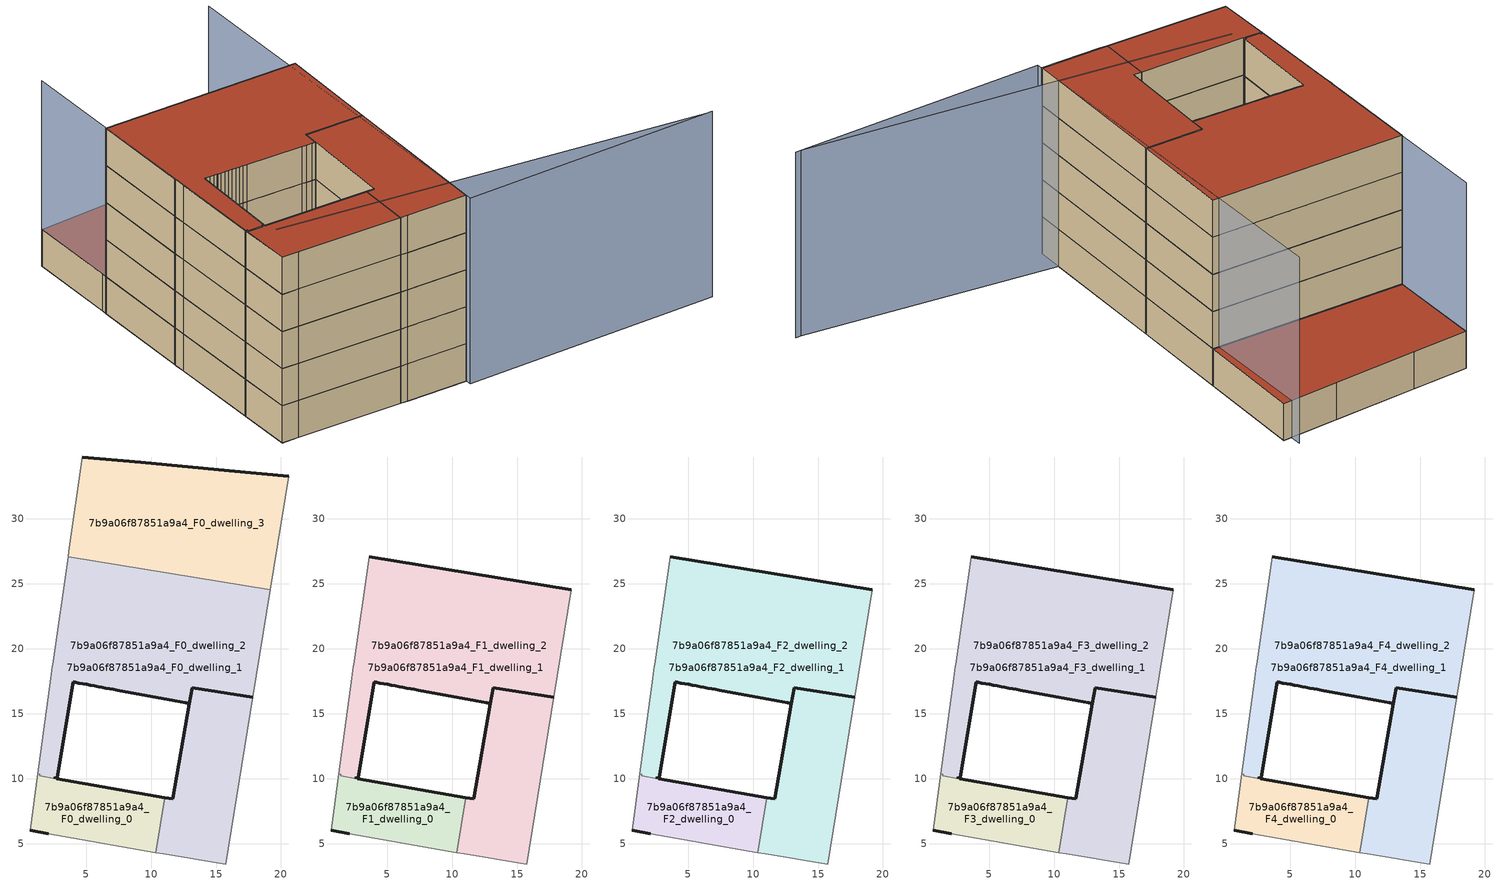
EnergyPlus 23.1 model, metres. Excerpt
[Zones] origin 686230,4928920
7b9a06f87851a9a4_F0_dwelling_0
 floor ground (EU_floor_Construction): 10.34,4.31 11.03,8.55 2.75,9.98 2.78,10.12 2.63,10.15 2.6,10.01 1.42,10.21 1.44,10.36 1.29,10.38 0.7,6.01 2.06,5.77 z0
 wall outside (EU_wall_Construction): 2.06,5.77 0.7,6.01 / 2.78,10.12 2.75,9.98 11.03,8.55 / 2.6,10.01 2.63,10.15 z0:3
 wall adiabatic (EU_wall_Construction): 10.34,4.31 2.06,5.77 / 0.7,6.01 1.29,10.38 z0:3
 wall to 7b9a06f87851a9a4_F0_dwelling_1 (EU_wall_Construction): 11.03,8.55 10.34,4.31 z0:3
 wall to 7b9a06f87851a9a4_F0_dwelling_2 (EU_wall_Construction): 1.29,10.38 1.44,10.36 1.42,10.21 2.6,10.01 / 2.63,10.15 2.77,10.12 z0:3
7b9a06f87851a9a4_F0_dwelling_1
 floor ground (EU_floor_Construction): 17.82,16.26 19.17,24.54 3.61,27.07 2.42,18.76 2.4,18.66 2.27,17.72 1.29,10.38 1.44,10.36 1.42,10.21 2.6,10.01 2.63,10.15 2.77,10.12 4,17.45 4.15,17.42 4.74,17.31 5.03,17.25 5.06,17.25 5.33,17.2 5.92,17.09 6.21,17.03 6.8,16.92 7.1,16.87 7.39,16.81 11.82,15.99 12.23,15.91 12.67,15.83 12.95,15.78 13.17,17.01 z0; 15.73,3.43 17.82,16.26 13.17,17.01 12.95,15.78 12.95,15.77 11.67,8.44 11.03,8.55 10.34,4.31 10.93,4.21 z0
 wall outside (EU_wall_Construction): 11.03,8.55 11.67,8.44 12.95,15.77 12.95,15.78 13.17,17.01 17.82,16.26 z0:3
 wall adiabatic (EU_wall_Construction): 17.82,16.26 15.73,3.43 10.93,4.21 10.34,4.31 z0:3
7b9a06f87851a9a4_F0_dwelling_2
 floor ground (EU_floor_Construction): 17.82,16.26 19.17,24.54 3.61,27.07 2.42,18.76 2.4,18.66 2.27,17.72 1.29,10.38 1.44,10.36 1.42,10.21 2.6,10.01 2.63,10.15 2.77,10.12 4,17.45 4.15,17.42 4.74,17.31 5.03,17.25 5.06,17.25 5.33,17.2 5.92,17.09 6.21,17.03 6.8,16.92 7.1,16.87 7.39,16.81 11.82,15.99 12.23,15.91 12.67,15.83 12.95,15.78 13.17,17.01 z0; 15.73,3.43 17.82,16.26 13.17,17.01 12.95,15.78 12.95,15.77 11.67,8.44 11.03,8.55 10.34,4.31 10.93,4.21 z0
 wall outside (EU_wall_Construction): 17.82,16.26 13.17,17.01 12.95,15.78 12.67,15.83 12.23,15.91 11.82,15.99 7.39,16.81 7.1,16.87 6.8,16.92 6.51,16.98 6.21,17.03 5.92,17.09 5.62,17.14 5.33,17.2 5.06,17.25 5.03,17.25 4.74,17.31 4.44,17.36 4.15,17.42 4,17.45 2.78,10.12 / 2.63,10.15 2.6,10.01 z0:3
 wall adiabatic (EU_wall_Construction): 1.29,10.38 2.27,17.72 2.4,18.66 2.42,18.76 3.61,27.07 / 19.17,24.54 17.82,16.26 z0:3
 wall to 7b9a06f87851a9a4_F0_dwelling_3 (EU_wall_Construction): 3.61,27.07 19.17,24.55 z0:3
7b9a06f87851a9a4_F0_dwelling_3
 floor ground (EU_floor_Construction): 19.17,24.54 20.59,33.29 16.02,33.71 9.21,34.34 4.7,34.77 3.67,27.53 3.61,27.07 z0
 wall outside (EU_wall_Construction): 4.7,34.77 9.21,34.34 16.02,33.71 20.59,33.29 z0:3
 wall adiabatic (EU_wall_Construction): 3.61,27.07 3.67,27.53 4.7,34.77 / 20.59,33.29 19.17,24.54 z0:3
 roof outside (EU_roof_Construction): 20.59,33.29 19.17,24.54 3.61,27.07 3.67,27.53 4.7,34.77 9.21,34.34 16.02,33.71 z3
7b9a06f87851a9a4_F1_dwelling_0
 floor to 7b9a06f87851a9a4_F0_dwelling_0 (EU_floor_Construction): 10.34,4.31 11.03,8.55 2.75,9.98 2.77,10.12 2.63,10.15 2.6,10.01 1.42,10.21 1.44,10.36 1.29,10.38 0.7,6.01 2.06,5.77 z3
 wall outside (EU_wall_Construction): 2.06,5.77 0.7,6.01 / 2.78,10.12 2.75,9.98 11.03,8.55 / 2.6,10.01 2.63,10.15 z3:6
 wall adiabatic (EU_wall_Construction): 10.34,4.31 2.06,5.77 / 0.7,6.01 1.29,10.38 z3:6
 wall to 7b9a06f87851a9a4_F1_dwelling_1 (EU_wall_Construction): 11.03,8.55 10.34,4.31 z3:6
 wall to 7b9a06f87851a9a4_F1_dwelling_2 (EU_wall_Construction): 1.29,10.38 1.44,10.36 1.42,10.21 2.6,10.01 / 2.63,10.15 2.77,10.12 z3:6
7b9a06f87851a9a4_F1_dwelling_1
 floor outside (EU_floor_Construction): 17.82,16.26 19.17,24.54 3.61,27.07 2.42,18.76 2.4,18.66 2.27,17.72 1.29,10.38 1.44,10.36 1.42,10.21 2.6,10.01 2.63,10.15 2.77,10.12 4,17.45 4.15,17.42 4.74,17.31 5.03,17.25 5.06,17.25 5.33,17.2 5.92,17.09 6.21,17.03 6.8,16.92 7.1,16.87 7.39,16.81 11.82,15.99 12.23,15.91 12.67,15.83 12.95,15.78 13.17,17.01 z3; 15.73,3.43 17.82,16.26 13.17,17.01 12.95,15.78 12.95,15.77 11.67,8.44 11.03,8.55 10.34,4.31 10.93,4.21 z3
 wall outside (EU_wall_Construction): 11.03,8.55 11.67,8.44 12.95,15.77 12.95,15.78 13.17,17.01 17.82,16.26 z3:6
 wall adiabatic (EU_wall_Construction): 17.82,16.26 15.73,3.43 10.93,4.21 10.34,4.31 z3:6
7b9a06f87851a9a4_F1_dwelling_2
 floor to 7b9a06f87851a9a4_F0_dwelling_2 (EU_floor_Construction): 17.82,16.26 19.17,24.54 3.61,27.07 2.42,18.76 2.4,18.66 2.27,17.72 1.29,10.38 1.44,10.36 1.42,10.21 2.6,10.01 2.63,10.15 2.77,10.12 4,17.45 4.15,17.42 4.74,17.31 5.03,17.25 5.06,17.25 5.33,17.2 5.92,17.09 6.21,17.03 6.8,16.92 7.1,16.87 7.39,16.81 11.82,15.99 12.23,15.91 12.67,15.83 12.95,15.78 13.17,17.01 z3; 15.73,3.43 17.82,16.26 13.17,17.01 12.95,15.78 12.95,15.77 11.67,8.44 11.03,8.55 10.34,4.31 10.93,4.21 z3
 wall outside (EU_wall_Construction): 3.61,27.07 19.17,24.54 / 17.82,16.26 13.17,17.01 12.95,15.78 12.67,15.83 12.23,15.91 11.82,15.99 7.39,16.81 7.1,16.87 6.8,16.92 6.51,16.98 6.21,17.03 5.92,17.09 5.62,17.14 5.33,17.2 5.06,17.25 5.03,17.25 4.74,17.31 4.44,17.36 4.15,17.42 4,17.45 2.78,10.12 / 2.63,10.15 2.6,10.01 z3:6
 wall adiabatic (EU_wall_Construction): 1.29,10.38 2.27,17.72 2.4,18.66 2.42,18.76 3.61,27.07 / 19.17,24.54 17.82,16.26 z3:6
7b9a06f87851a9a4_F2_dwelling_0
 floor to 7b9a06f87851a9a4_F1_dwelling_0 (EU_floor_Construction): 10.34,4.31 11.03,8.55 2.75,9.98 2.77,10.12 2.63,10.15 2.6,10.01 1.42,10.21 1.44,10.36 1.29,10.38 0.7,6.01 2.06,5.77 z6
 wall outside (EU_wall_Construction): 2.06,5.77 0.7,6.01 / 2.78,10.12 2.75,9.98 11.03,8.55 / 2.6,10.01 2.63,10.15 z6:9
 wall adiabatic (EU_wall_Construction): 10.34,4.31 2.06,5.77 / 0.7,6.01 1.29,10.38 z6:9
 wall to 7b9a06f87851a9a4_F2_dwelling_1 (EU_wall_Construction): 11.03,8.55 10.34,4.31 z6:9
 wall to 7b9a06f87851a9a4_F2_dwelling_2 (EU_wall_Construction): 1.29,10.38 1.44,10.36 1.42,10.21 2.6,10.01 / 2.63,10.15 2.77,10.12 z6:9
7b9a06f87851a9a4_F2_dwelling_1
 floor outside (EU_floor_Construction): 17.82,16.26 19.17,24.54 3.61,27.07 2.42,18.76 2.4,18.66 2.27,17.72 1.29,10.38 1.44,10.36 1.42,10.21 2.6,10.01 2.63,10.15 2.77,10.12 4,17.45 4.15,17.42 4.74,17.31 5.03,17.25 5.06,17.25 5.33,17.2 5.92,17.09 6.21,17.03 6.8,16.92 7.1,16.87 7.39,16.81 11.82,15.99 12.23,15.91 12.67,15.83 12.95,15.78 13.17,17.01 z6; 15.73,3.43 17.82,16.26 13.17,17.01 12.95,15.78 12.95,15.77 11.67,8.44 11.03,8.55 10.34,4.31 10.93,4.21 z6
 wall outside (EU_wall_Construction): 11.03,8.55 11.67,8.44 12.95,15.77 12.95,15.78 13.17,17.01 17.82,16.26 z6:9
 wall adiabatic (EU_wall_Construction): 17.82,16.26 15.73,3.43 10.93,4.21 10.34,4.31 z6:9
7b9a06f87851a9a4_F2_dwelling_2
 floor to 7b9a06f87851a9a4_F1_dwelling_2 (EU_floor_Construction): 17.82,16.26 19.17,24.54 3.61,27.07 2.42,18.76 2.4,18.66 2.27,17.72 1.29,10.38 1.44,10.36 1.42,10.21 2.6,10.01 2.63,10.15 2.77,10.12 4,17.45 4.15,17.42 4.74,17.31 5.03,17.25 5.06,17.25 5.33,17.2 5.92,17.09 6.21,17.03 6.8,16.92 7.1,16.87 7.39,16.81 11.82,15.99 12.23,15.91 12.67,15.83 12.95,15.78 13.17,17.01 z6; 15.73,3.43 17.82,16.26 13.17,17.01 12.95,15.78 12.95,15.77 11.67,8.44 11.03,8.55 10.34,4.31 10.93,4.21 z6
 wall outside (EU_wall_Construction): 3.61,27.07 19.17,24.54 / 17.82,16.26 13.17,17.01 12.95,15.78 12.67,15.83 12.23,15.91 11.82,15.99 7.39,16.81 7.1,16.87 6.8,16.92 6.51,16.98 6.21,17.03 5.92,17.09 5.62,17.14 5.33,17.2 5.06,17.25 5.03,17.25 4.74,17.31 4.44,17.36 4.15,17.42 4,17.45 2.78,10.12 / 2.63,10.15 2.6,10.01 z6:9
 wall adiabatic (EU_wall_Construction): 1.29,10.38 2.27,17.72 2.4,18.66 2.42,18.76 3.61,27.07 / 19.17,24.54 17.82,16.26 z6:9
7b9a06f87851a9a4_F3_dwelling_0
 floor to 7b9a06f87851a9a4_F2_dwelling_0 (EU_floor_Construction): 10.34,4.31 11.03,8.55 2.75,9.98 2.77,10.12 2.63,10.15 2.6,10.01 1.42,10.21 1.44,10.36 1.29,10.38 0.7,6.01 2.06,5.77 z9
 wall outside (EU_wall_Construction): 2.06,5.77 0.7,6.01 / 2.78,10.12 2.75,9.98 11.03,8.55 / 2.6,10.01 2.63,10.15 z9:12
 wall adiabatic (EU_wall_Construction): 10.34,4.31 2.06,5.77 / 0.7,6.01 1.29,10.38 z9:12
 wall to 7b9a06f87851a9a4_F3_dwelling_1 (EU_wall_Construction): 11.03,8.55 10.34,4.31 z9:12
 wall to 7b9a06f87851a9a4_F3_dwelling_2 (EU_wall_Construction): 1.29,10.38 1.44,10.36 1.42,10.21 2.6,10.01 / 2.63,10.15 2.77,10.12 z9:12
7b9a06f87851a9a4_F3_dwelling_1
 floor outside (EU_floor_Construction): 17.82,16.26 19.17,24.54 3.61,27.07 2.42,18.76 2.4,18.66 2.27,17.72 1.29,10.38 1.44,10.36 1.42,10.21 2.6,10.01 2.63,10.15 2.77,10.12 4,17.45 4.15,17.42 4.74,17.31 5.03,17.25 5.06,17.25 5.33,17.2 5.92,17.09 6.21,17.03 6.8,16.92 7.1,16.87 7.39,16.81 11.82,15.99 12.23,15.91 12.67,15.83 12.95,15.78 13.17,17.01 z9; 15.73,3.43 17.82,16.26 13.17,17.01 12.95,15.78 12.95,15.77 11.67,8.44 11.03,8.55 10.34,4.31 10.93,4.21 z9
 wall outside (EU_wall_Construction): 11.03,8.55 11.67,8.44 12.95,15.77 12.95,15.78 13.17,17.01 17.82,16.26 z9:12
 wall adiabatic (EU_wall_Construction): 17.82,16.26 15.73,3.43 10.93,4.21 10.34,4.31 z9:12
7b9a06f87851a9a4_F3_dwelling_2
 floor to 7b9a06f87851a9a4_F2_dwelling_2 (EU_floor_Construction): 17.82,16.26 19.17,24.54 3.61,27.07 2.42,18.76 2.4,18.66 2.27,17.72 1.29,10.38 1.44,10.36 1.42,10.21 2.6,10.01 2.63,10.15 2.77,10.12 4,17.45 4.15,17.42 4.74,17.31 5.03,17.25 5.06,17.25 5.33,17.2 5.92,17.09 6.21,17.03 6.8,16.92 7.1,16.87 7.39,16.81 11.82,15.99 12.23,15.91 12.67,15.83 12.95,15.78 13.17,17.01 z9; 15.73,3.43 17.82,16.26 13.17,17.01 12.95,15.78 12.95,15.77 11.67,8.44 11.03,8.55 10.34,4.31 10.93,4.21 z9
 wall outside (EU_wall_Construction): 3.61,27.07 19.17,24.54 / 17.82,16.26 13.17,17.01 12.95,15.78 12.67,15.83 12.23,15.91 11.82,15.99 7.39,16.81 7.1,16.87 6.8,16.92 6.51,16.98 6.21,17.03 5.92,17.09 5.62,17.14 5.33,17.2 5.06,17.25 5.03,17.25 4.74,17.31 4.44,17.36 4.15,17.42 4,17.45 2.78,10.12 / 2.63,10.15 2.6,10.01 z9:12
 wall adiabatic (EU_wall_Construction): 1.29,10.38 2.27,17.72 2.4,18.66 2.42,18.76 3.61,27.07 / 19.17,24.54 17.82,16.26 z9:12
7b9a06f87851a9a4_F4_dwelling_0
 floor to 7b9a06f87851a9a4_F3_dwelling_0 (EU_floor_Construction): 10.34,4.31 11.03,8.55 2.75,9.98 2.77,10.12 2.63,10.15 2.6,10.01 1.42,10.21 1.44,10.36 1.29,10.38 0.7,6.01 2.06,5.77 z12
 wall outside (EU_wall_Construction): 2.06,5.77 0.7,6.01 / 2.78,10.12 2.75,9.98 11.03,8.55 / 2.6,10.01 2.63,10.15 z12:15
 wall adiabatic (EU_wall_Construction): 10.34,4.31 2.06,5.77 / 0.7,6.01 1.29,10.38 z12:15
 wall to 7b9a06f87851a9a4_F4_dwelling_1 (EU_wall_Construction): 11.03,8.55 10.34,4.31 z12:15
 wall to 7b9a06f87851a9a4_F4_dwelling_2 (EU_wall_Construction): 1.29,10.38 1.44,10.36 1.42,10.21 2.6,10.01 / 2.63,10.15 2.77,10.12 z12:15
 roof outside (EU_roof_Construction): 11.03,8.55 10.34,4.31 2.06,5.77 0.7,6.01 1.29,10.38 1.44,10.36 1.42,10.21 2.6,10.01 2.63,10.15 2.78,10.12 2.75,9.98 z15
7b9a06f87851a9a4_F4_dwelling_1
 floor outside (EU_floor_Construction): 17.82,16.26 19.17,24.54 3.61,27.07 2.42,18.76 2.4,18.66 2.27,17.72 1.29,10.38 1.44,10.36 1.42,10.21 2.6,10.01 2.63,10.15 2.77,10.12 4,17.45 4.15,17.42 4.74,17.31 5.03,17.25 5.06,17.25 5.33,17.2 5.92,17.09 6.21,17.03 6.8,16.92 7.1,16.87 7.39,16.81 11.82,15.99 12.23,15.91 12.67,15.83 12.95,15.78 13.17,17.01 z12; 15.73,3.43 17.82,16.26 13.17,17.01 12.95,15.78 12.95,15.77 11.67,8.44 11.03,8.55 10.34,4.31 10.93,4.21 z12
 wall outside (EU_wall_Construction): 11.03,8.55 11.67,8.44 12.95,15.77 12.95,15.78 13.17,17.01 17.82,16.26 z12:15
 wall adiabatic (EU_wall_Construction): 17.82,16.26 15.73,3.43 10.93,4.21 10.34,4.31 z12:15
 roof outside (EU_roof_Construction): 17.82,16.26 15.73,3.43 10.93,4.21 10.34,4.31 11.03,8.55 11.67,8.44 12.95,15.77 12.95,15.78 13.17,17.01 z15; 19.17,24.54 17.82,16.26 13.17,17.01 12.95,15.78 12.67,15.83 12.23,15.91 11.82,15.99 7.39,16.81 7.1,16.87 6.8,16.92 6.21,17.03 5.92,17.09 5.33,17.2 5.06,17.25 5.03,17.25 4.74,17.31 4.15,17.42 4,17.45 2.77,10.12 2.63,10.15 2.6,10.01 1.42,10.21 1.44,10.36 1.29,10.38 2.27,17.72 2.4,18.66 2.42,18.76 3.61,27.07 z15
7b9a06f87851a9a4_F4_dwelling_2
 floor to 7b9a06f87851a9a4_F3_dwelling_2 (EU_floor_Construction): 17.82,16.26 19.17,24.54 3.61,27.07 2.42,18.76 2.4,18.66 2.27,17.72 1.29,10.38 1.44,10.36 1.42,10.21 2.6,10.01 2.63,10.15 2.77,10.12 4,17.45 4.15,17.42 4.74,17.31 5.03,17.25 5.06,17.25 5.33,17.2 5.92,17.09 6.21,17.03 6.8,16.92 7.1,16.87 7.39,16.81 11.82,15.99 12.23,15.91 12.67,15.83 12.95,15.78 13.17,17.01 z12; 15.73,3.43 17.82,16.26 13.17,17.01 12.95,15.78 12.95,15.77 11.67,8.44 11.03,8.55 10.34,4.31 10.93,4.21 z12
 wall outside (EU_wall_Construction): 3.61,27.07 19.17,24.54 / 17.82,16.26 13.17,17.01 12.95,15.78 12.67,15.83 12.23,15.91 11.82,15.99 7.39,16.81 7.1,16.87 6.8,16.92 6.51,16.98 6.21,17.03 5.92,17.09 5.62,17.14 5.33,17.2 5.06,17.25 5.03,17.25 4.74,17.31 4.44,17.36 4.15,17.42 4,17.45 2.78,10.12 / 2.63,10.15 2.6,10.01 z12:15
 wall adiabatic (EU_wall_Construction): 1.29,10.38 2.27,17.72 2.4,18.66 2.42,18.76 3.61,27.07 / 19.17,24.54 17.82,16.26 z12:15
 roof outside (EU_roof_Construction): 17.82,16.26 15.73,3.43 10.93,4.21 10.34,4.31 11.03,8.55 11.67,8.44 12.95,15.77 12.95,15.78 13.17,17.01 z15; 19.17,24.54 17.82,16.26 13.17,17.01 12.95,15.78 12.67,15.83 12.23,15.91 11.82,15.99 7.39,16.81 7.1,16.87 6.8,16.92 6.21,17.03 5.92,17.09 5.33,17.2 5.06,17.25 5.03,17.25 4.74,17.31 4.15,17.42 4,17.45 2.77,10.12 2.63,10.15 2.6,10.01 1.42,10.21 1.44,10.36 1.29,10.38 2.27,17.72 2.4,18.66 2.42,18.76 3.61,27.07 z15
shading: 4.7,34.77 0.7,6.01 / 2.95,9.04 35.47,0.22 / 35.93,0.15 15.67,2.96 / 15.67,2.96 20.01,34.25 z0:15
[Building]
EU S2 Campaign: North Axis=0; Terrain=City; Solar Distribution=FullExterior
[Site:Location]
Bologna: Latitude=44.5; Longitude=11.25; Time Zone=1; Elevation=37
[SizingPeriod:WeatherFileDays]
AnnualSizingPeriod: Begin Month=1; Begin Day of Month=1; End Month=12; End Day of Month=31; Day of Week for Start Day=Monday; Use Weather File Daylight Saving Period=No; Use Weather File Rain and Snow Indicators=No
[MATERIAL]
EU_InternalMass_Material: Roughness=MediumRough; Thickness=0.1; Conductivity=1; Density=1800; Specific Heat=900; Thermal Absorptance=0.9; Solar Absorptance=0.7; Visible Absorptance=0.7
[MATERIAL:NOMASS] Roughness=MediumRough; Thermal Absorptance=0.9; Solar Absorptance=0.7; Visible Absorptance=0.7
Name | Thermal Resistance
EU_wall_NoMass | 0.905828
EU_roof_NoMass | 0.37593
EU_floor_NoMass | 0.67114
[CONSTRUCTION]
EU_wall_Construction: EU_wall_NoMass
EU_roof_Construction: EU_roof_NoMass
EU_floor_Construction: EU_floor_NoMass
EU_InternalMass_Construction: EU_InternalMass_Material
[ZONE] Type=1; Multiplier=1; Ceiling Height=autocalculate; Floor Area=autocalculate; Part of Total Floor Area=Yes
Name | Volume
7b9a06f87851a9a4_F0_dwelling_0 | 126.526
7b9a06f87851a9a4_F1_dwelling_0; 7b9a06f87851a9a4_F2_dwelling_0; 7b9a06f87851a9a4_F3_dwelling_0; 7b9a06f87851a9a4_F4_dwelling_0 | 126.529
7b9a06f87851a9a4_F0_dwelling_1; 7b9a06f87851a9a4_F1_dwelling_1; 7b9a06f87851a9a4_F2_dwelling_1; 7b9a06f87851a9a4_F3_dwelling_1; 7b9a06f87851a9a4_F4_dwelling_1; 7b9a06f87851a9a4_F0_dwelling_2; 7b9a06f87851a9a4_F1_dwelling_2; 7b9a06f87851a9a4_F2_dwelling_2; 7b9a06f87851a9a4_F3_dwelling_2; 7b9a06f87851a9a4_F4_dwelling_2 | 663.628
7b9a06f87851a9a4_F0_dwelling_3 | 395.043
[INTERNALMASS] Construction=EU_InternalMass_Construction
Name | Zone or ZoneList | Surface Area
7b9a06f87851a9a4_F0_dwelling_0_EU_InternalMass | 7b9a06f87851a9a4_F0_dwelling_0 | 42.1758
7b9a06f87851a9a4_F0_dwelling_1_EU_InternalMass | 7b9a06f87851a9a4_F0_dwelling_1 | 64.9208
7b9a06f87851a9a4_F0_dwelling_2_EU_InternalMass | 7b9a06f87851a9a4_F0_dwelling_2 | 156.29
7b9a06f87851a9a4_F0_dwelling_3_EU_InternalMass | 7b9a06f87851a9a4_F0_dwelling_3 | 131.681
7b9a06f87851a9a4_F1_dwelling_0_EU_InternalMass | 7b9a06f87851a9a4_F1_dwelling_0 | 131.681
7b9a06f87851a9a4_F1_dwelling_1_EU_InternalMass | 7b9a06f87851a9a4_F1_dwelling_1 | 173.61
7b9a06f87851a9a4_F1_dwelling_2_EU_InternalMass | 7b9a06f87851a9a4_F1_dwelling_2 | 89.7736
7b9a06f87851a9a4_F2_dwelling_0_EU_InternalMass | 7b9a06f87851a9a4_F2_dwelling_0 | 131.681
7b9a06f87851a9a4_F2_dwelling_1_EU_InternalMass | 7b9a06f87851a9a4_F2_dwelling_1 | 173.61
7b9a06f87851a9a4_F2_dwelling_2_EU_InternalMass | 7b9a06f87851a9a4_F2_dwelling_2 | 89.7736
7b9a06f87851a9a4_F3_dwelling_0_EU_InternalMass | 7b9a06f87851a9a4_F3_dwelling_0 | 131.681
7b9a06f87851a9a4_F3_dwelling_1_EU_InternalMass | 7b9a06f87851a9a4_F3_dwelling_1 | 173.61
7b9a06f87851a9a4_F3_dwelling_2_EU_InternalMass | 7b9a06f87851a9a4_F3_dwelling_2 | 89.7736
7b9a06f87851a9a4_F4_dwelling_0_EU_InternalMass | 7b9a06f87851a9a4_F4_dwelling_0 | 131.681
7b9a06f87851a9a4_F4_dwelling_1_EU_InternalMass | 7b9a06f87851a9a4_F4_dwelling_1 | 173.61
7b9a06f87851a9a4_F4_dwelling_2_EU_InternalMass | 7b9a06f87851a9a4_F4_dwelling_2 | 89.7736
[OTHEREQUIPMENT] Fuel Type=Electricity; Design Level Calculation Method=Watts/Area; Power per Zone Floor Area=1; Fraction Latent=0; Fraction Radiant=0; Fraction Lost=0; Carbon Dioxide Generation Rate=0; EndUse Subcategory=EU_Step8_InternalGains
Name | Zone or ZoneList or Space or SpaceList | Schedule
EU_Step8_InternalGain_7b9a06f87851a9a4_F0_dwelling_0_f000 | 7b9a06f87851a9a4_F0_dwelling_0 | EU_Step8_GainSchedule_7b9a06f87851a9a4_F0_dwelling_0_f000
EU_Step8_InternalGain_7b9a06f87851a9a4_F0_dwelling_1_f000 | 7b9a06f87851a9a4_F0_dwelling_1 | EU_Step8_GainSchedule_7b9a06f87851a9a4_F0_dwelling_1_f000
EU_Step8_InternalGain_7b9a06f87851a9a4_F0_dwelling_2_f000 | 7b9a06f87851a9a4_F0_dwelling_2 | EU_Step8_GainSchedule_7b9a06f87851a9a4_F0_dwelling_2_f000
EU_Step8_InternalGain_7b9a06f87851a9a4_F0_dwelling_3_f000 | 7b9a06f87851a9a4_F0_dwelling_3 | EU_Step8_GainSchedule_7b9a06f87851a9a4_F0_dwelling_3_f000
EU_Step8_InternalGain_7b9a06f87851a9a4_F1_dwelling_0_f000 | 7b9a06f87851a9a4_F1_dwelling_0 | EU_Step8_GainSchedule_7b9a06f87851a9a4_F1_dwelling_0_f000
EU_Step8_InternalGain_7b9a06f87851a9a4_F1_dwelling_1_f000 | 7b9a06f87851a9a4_F1_dwelling_1 | EU_Step8_GainSchedule_7b9a06f87851a9a4_F1_dwelling_1_f000
EU_Step8_InternalGain_7b9a06f87851a9a4_F1_dwelling_2_f000 | 7b9a06f87851a9a4_F1_dwelling_2 | EU_Step8_GainSchedule_7b9a06f87851a9a4_F1_dwelling_2_f000
EU_Step8_InternalGain_7b9a06f87851a9a4_F2_dwelling_0_f000 | 7b9a06f87851a9a4_F2_dwelling_0 | EU_Step8_GainSchedule_7b9a06f87851a9a4_F2_dwelling_0_f000
EU_Step8_InternalGain_7b9a06f87851a9a4_F2_dwelling_1_f000 | 7b9a06f87851a9a4_F2_dwelling_1 | EU_Step8_GainSchedule_7b9a06f87851a9a4_F2_dwelling_1_f000
EU_Step8_InternalGain_7b9a06f87851a9a4_F2_dwelling_2_f000 | 7b9a06f87851a9a4_F2_dwelling_2 | EU_Step8_GainSchedule_7b9a06f87851a9a4_F2_dwelling_2_f000
EU_Step8_InternalGain_7b9a06f87851a9a4_F3_dwelling_0_f000 | 7b9a06f87851a9a4_F3_dwelling_0 | EU_Step8_GainSchedule_7b9a06f87851a9a4_F3_dwelling_0_f000
EU_Step8_InternalGain_7b9a06f87851a9a4_F3_dwelling_1_f000 | 7b9a06f87851a9a4_F3_dwelling_1 | EU_Step8_GainSchedule_7b9a06f87851a9a4_F3_dwelling_1_f000
EU_Step8_InternalGain_7b9a06f87851a9a4_F3_dwelling_2_f000 | 7b9a06f87851a9a4_F3_dwelling_2 | EU_Step8_GainSchedule_7b9a06f87851a9a4_F3_dwelling_2_f000
EU_Step8_InternalGain_7b9a06f87851a9a4_F4_dwelling_0_f000 | 7b9a06f87851a9a4_F4_dwelling_0 | EU_Step8_GainSchedule_7b9a06f87851a9a4_F4_dwelling_0_f000
EU_Step8_InternalGain_7b9a06f87851a9a4_F4_dwelling_1_f000 | 7b9a06f87851a9a4_F4_dwelling_1 | EU_Step8_GainSchedule_7b9a06f87851a9a4_F4_dwelling_1_f000
EU_Step8_InternalGain_7b9a06f87851a9a4_F4_dwelling_2_f000 | 7b9a06f87851a9a4_F4_dwelling_2 | EU_Step8_GainSchedule_7b9a06f87851a9a4_F4_dwelling_2_f000
[ZONEVENTILATION:DESIGNFLOWRATE] Schedule=EU_AlwaysOn; Design Flow Rate Calculation Method=AirChanges/Hour; Air Changes per Hour=0.73129; Ventilation Type=Natural; Fan Pressure Rise=0; Fan Total Efficiency=1; Constant Term Coefficient=1; Temperature Term Coefficient=0; Velocity Term Coefficient=0; Velocity Squared Term Coefficient=0; Minimum Indoor Temperature=-100; Maximum Indoor Temperature=100; Delta Temperature=-100; Minimum Outdoor Temperature=-100; Maximum Outdoor Temperature=100; Maximum Wind Speed=40
Name | Zone or ZoneList or Space or SpaceList
EU_ConstantAir_7b9a06f87851a9a4_F0_dwelling_0 | 7b9a06f87851a9a4_F0_dwelling_0
EU_ConstantAir_7b9a06f87851a9a4_F0_dwelling_1 | 7b9a06f87851a9a4_F0_dwelling_1
EU_ConstantAir_7b9a06f87851a9a4_F0_dwelling_2 | 7b9a06f87851a9a4_F0_dwelling_2
EU_ConstantAir_7b9a06f87851a9a4_F0_dwelling_3 | 7b9a06f87851a9a4_F0_dwelling_3
EU_ConstantAir_7b9a06f87851a9a4_F1_dwelling_0 | 7b9a06f87851a9a4_F1_dwelling_0
EU_ConstantAir_7b9a06f87851a9a4_F1_dwelling_1 | 7b9a06f87851a9a4_F1_dwelling_1
EU_ConstantAir_7b9a06f87851a9a4_F1_dwelling_2 | 7b9a06f87851a9a4_F1_dwelling_2
EU_ConstantAir_7b9a06f87851a9a4_F2_dwelling_0 | 7b9a06f87851a9a4_F2_dwelling_0
EU_ConstantAir_7b9a06f87851a9a4_F2_dwelling_1 | 7b9a06f87851a9a4_F2_dwelling_1
EU_ConstantAir_7b9a06f87851a9a4_F2_dwelling_2 | 7b9a06f87851a9a4_F2_dwelling_2
EU_ConstantAir_7b9a06f87851a9a4_F3_dwelling_0 | 7b9a06f87851a9a4_F3_dwelling_0
EU_ConstantAir_7b9a06f87851a9a4_F3_dwelling_1 | 7b9a06f87851a9a4_F3_dwelling_1
EU_ConstantAir_7b9a06f87851a9a4_F3_dwelling_2 | 7b9a06f87851a9a4_F3_dwelling_2
EU_ConstantAir_7b9a06f87851a9a4_F4_dwelling_0 | 7b9a06f87851a9a4_F4_dwelling_0
EU_ConstantAir_7b9a06f87851a9a4_F4_dwelling_1 | 7b9a06f87851a9a4_F4_dwelling_1
EU_ConstantAir_7b9a06f87851a9a4_F4_dwelling_2 | 7b9a06f87851a9a4_F4_dwelling_2
[HVACTEMPLATE:THERMOSTAT] Constant Heating Setpoint=20; Constant Cooling Setpoint=50
EU_HeatOnly_7b9a06f87851a9a4_F0_dwelling_0; EU_HeatOnly_7b9a06f87851a9a4_F0_dwelling_1; EU_HeatOnly_7b9a06f87851a9a4_F0_dwelling_2; EU_HeatOnly_7b9a06f87851a9a4_F0_dwelling_3; EU_HeatOnly_7b9a06f87851a9a4_F1_dwelling_0; EU_HeatOnly_7b9a06f87851a9a4_F1_dwelling_1; EU_HeatOnly_7b9a06f87851a9a4_F1_dwelling_2; EU_HeatOnly_7b9a06f87851a9a4_F2_dwelling_0; EU_HeatOnly_7b9a06f87851a9a4_F2_dwelling_1; EU_HeatOnly_7b9a06f87851a9a4_F2_dwelling_2; EU_HeatOnly_7b9a06f87851a9a4_F3_dwelling_0; EU_HeatOnly_7b9a06f87851a9a4_F3_dwelling_1; EU_HeatOnly_7b9a06f87851a9a4_F3_dwelling_2; EU_HeatOnly_7b9a06f87851a9a4_F4_dwelling_0; EU_HeatOnly_7b9a06f87851a9a4_F4_dwelling_1; EU_HeatOnly_7b9a06f87851a9a4_F4_dwelling_2
[HVACTEMPLATE:ZONE:IDEALLOADSAIRSYSTEM] System Availability Schedule=EU_AlwaysOn; Maximum Heating Supply Air Temperature=50; Minimum Cooling Supply Air Temperature=13; Maximum Heating Supply Air Humidity Ratio=0.0156; Minimum Cooling Supply Air Humidity Ratio=0.0077; Heating Limit=NoLimit; Cooling Limit=NoLimit; Heating Availability Schedule=EU_AlwaysOn; Cooling Availability Schedule=EU_CoolingOff; Dehumidification Control Type=ConstantSensibleHeatRatio; Cooling Sensible Heat Ratio=0.7; Dehumidification Setpoint=60; Humidification Control Type=None; Humidification Setpoint=30; Outdoor Air Method=None; Outdoor Air Flow Rate per Person=0.00944; Outdoor Air Flow Rate per Zone Floor Area=0; Outdoor Air Flow Rate per Zone=0; Demand Controlled Ventilation Type=None; Outdoor Air Economizer Type=NoEconomizer; Heat Recovery Type=None; Sensible Heat Recovery Effectiveness=0.7; Latent Heat Recovery Effectiveness=0.65
Name | Template Thermostat
7b9a06f87851a9a4_F0_dwelling_0 | EU_HeatOnly_7b9a06f87851a9a4_F0_dwelling_0
7b9a06f87851a9a4_F0_dwelling_1 | EU_HeatOnly_7b9a06f87851a9a4_F0_dwelling_1
7b9a06f87851a9a4_F0_dwelling_2 | EU_HeatOnly_7b9a06f87851a9a4_F0_dwelling_2
7b9a06f87851a9a4_F0_dwelling_3 | EU_HeatOnly_7b9a06f87851a9a4_F0_dwelling_3
7b9a06f87851a9a4_F1_dwelling_0 | EU_HeatOnly_7b9a06f87851a9a4_F1_dwelling_0
7b9a06f87851a9a4_F1_dwelling_1 | EU_HeatOnly_7b9a06f87851a9a4_F1_dwelling_1
7b9a06f87851a9a4_F1_dwelling_2 | EU_HeatOnly_7b9a06f87851a9a4_F1_dwelling_2
7b9a06f87851a9a4_F2_dwelling_0 | EU_HeatOnly_7b9a06f87851a9a4_F2_dwelling_0
7b9a06f87851a9a4_F2_dwelling_1 | EU_HeatOnly_7b9a06f87851a9a4_F2_dwelling_1
7b9a06f87851a9a4_F2_dwelling_2 | EU_HeatOnly_7b9a06f87851a9a4_F2_dwelling_2
7b9a06f87851a9a4_F3_dwelling_0 | EU_HeatOnly_7b9a06f87851a9a4_F3_dwelling_0
7b9a06f87851a9a4_F3_dwelling_1 | EU_HeatOnly_7b9a06f87851a9a4_F3_dwelling_1
7b9a06f87851a9a4_F3_dwelling_2 | EU_HeatOnly_7b9a06f87851a9a4_F3_dwelling_2
7b9a06f87851a9a4_F4_dwelling_0 | EU_HeatOnly_7b9a06f87851a9a4_F4_dwelling_0
7b9a06f87851a9a4_F4_dwelling_1 | EU_HeatOnly_7b9a06f87851a9a4_F4_dwelling_1
7b9a06f87851a9a4_F4_dwelling_2 | EU_HeatOnly_7b9a06f87851a9a4_F4_dwelling_2
[SIZING:ZONE] Zone Cooling Design Supply Air Temperature Input Method=SupplyAirTemperature; Zone Cooling Design Supply Air Temperature=13; Zone Heating Design Supply Air Temperature Input Method=SupplyAirTemperature; Zone Heating Design Supply Air Temperature=50; Zone Cooling Design Supply Air Humidity Ratio=0.008; Zone Heating Design Supply Air Humidity Ratio=0.008; Cooling Design Air Flow Method=DesignDay; Cooling Design Air Flow Rate=0; Cooling Minimum Air Flow per Zone Floor Area=0.000762; Cooling Minimum Air Flow=0; Cooling Minimum Air Flow Fraction=0.2; Heating Design Air Flow Method=DesignDay; Heating Design Air Flow Rate=0; Heating Maximum Air Flow per Zone Floor Area=0.002032; Heating Maximum Air Flow=0.141576; Heating Maximum Air Flow Fraction=0.3; Account for Dedicated Outdoor Air System=No; Dedicated Outdoor Air System Control Strategy=NeutralSupplyAir; Dedicated Outdoor Air Low Setpoint Temperature for Design=autosize; Dedicated Outdoor Air High Setpoint Temperature for Design=autosize; Zone Load Sizing Method=Sensible Load Only No Latent Load; Zone Latent Cooling Design Supply Air Humidity Ratio Input Method=HumidityRatioDifference; Zone Cooling Design Supply Air Humidity Ratio Difference=0.005; Zone Latent Heating Design Supply Air Humidity Ratio Input Method=HumidityRatioDifference; Zone Humidification Design Supply Air Humidity Ratio Difference=0.005
7b9a06f87851a9a4_F0_dwelling_0; 7b9a06f87851a9a4_F0_dwelling_1; 7b9a06f87851a9a4_F0_dwelling_2; 7b9a06f87851a9a4_F0_dwelling_3; 7b9a06f87851a9a4_F1_dwelling_0; 7b9a06f87851a9a4_F1_dwelling_1; 7b9a06f87851a9a4_F1_dwelling_2; 7b9a06f87851a9a4_F2_dwelling_0; 7b9a06f87851a9a4_F2_dwelling_1; 7b9a06f87851a9a4_F2_dwelling_2; 7b9a06f87851a9a4_F3_dwelling_0; 7b9a06f87851a9a4_F3_dwelling_1; 7b9a06f87851a9a4_F3_dwelling_2; 7b9a06f87851a9a4_F4_dwelling_0; 7b9a06f87851a9a4_F4_dwelling_1; 7b9a06f87851a9a4_F4_dwelling_2
[SCHEDULE:CONSTANT]
Name | Hourly Value
EU_AlwaysOn | 1
EU_CoolingOff | 0
[SCHEDULE:FILE] Column Number=1; Rows to Skip at Top=0; Number of Hours of Data=8760; Column Separator=Comma; Interpolate to Timestep=No; Minutes per Item=60; Adjust Schedule for Daylight Savings=Yes
Name | File
EU_Step8_GainSchedule_7b9a06f87851a9a4_F0_dwelling_0_f000 | ../../schedules/7b9a06f87851a9a4/7b9a06f87851a9a4_F0_dwelling_0_f000_gain.csv
EU_Step8_GainSchedule_7b9a06f87851a9a4_F0_dwelling_1_f000 | ../../schedules/7b9a06f87851a9a4/7b9a06f87851a9a4_F0_dwelling_1_f000_gain.csv
EU_Step8_GainSchedule_7b9a06f87851a9a4_F0_dwelling_2_f000 | ../../schedules/7b9a06f87851a9a4/7b9a06f87851a9a4_F0_dwelling_2_f000_gain.csv
EU_Step8_GainSchedule_7b9a06f87851a9a4_F0_dwelling_3_f000 | ../../schedules/7b9a06f87851a9a4/7b9a06f87851a9a4_F0_dwelling_3_f000_gain.csv
EU_Step8_GainSchedule_7b9a06f87851a9a4_F1_dwelling_0_f000 | ../../schedules/7b9a06f87851a9a4/7b9a06f87851a9a4_F1_dwelling_0_f000_gain.csv
EU_Step8_GainSchedule_7b9a06f87851a9a4_F1_dwelling_1_f000 | ../../schedules/7b9a06f87851a9a4/7b9a06f87851a9a4_F1_dwelling_1_f000_gain.csv
EU_Step8_GainSchedule_7b9a06f87851a9a4_F1_dwelling_2_f000 | ../../schedules/7b9a06f87851a9a4/7b9a06f87851a9a4_F1_dwelling_2_f000_gain.csv
EU_Step8_GainSchedule_7b9a06f87851a9a4_F2_dwelling_0_f000 | ../../schedules/7b9a06f87851a9a4/7b9a06f87851a9a4_F2_dwelling_0_f000_gain.csv
EU_Step8_GainSchedule_7b9a06f87851a9a4_F2_dwelling_1_f000 | ../../schedules/7b9a06f87851a9a4/7b9a06f87851a9a4_F2_dwelling_1_f000_gain.csv
EU_Step8_GainSchedule_7b9a06f87851a9a4_F2_dwelling_2_f000 | ../../schedules/7b9a06f87851a9a4/7b9a06f87851a9a4_F2_dwelling_2_f000_gain.csv
EU_Step8_GainSchedule_7b9a06f87851a9a4_F3_dwelling_0_f000 | ../../schedules/7b9a06f87851a9a4/7b9a06f87851a9a4_F3_dwelling_0_f000_gain.csv
EU_Step8_GainSchedule_7b9a06f87851a9a4_F3_dwelling_1_f000 | ../../schedules/7b9a06f87851a9a4/7b9a06f87851a9a4_F3_dwelling_1_f000_gain.csv
EU_Step8_GainSchedule_7b9a06f87851a9a4_F3_dwelling_2_f000 | ../../schedules/7b9a06f87851a9a4/7b9a06f87851a9a4_F3_dwelling_2_f000_gain.csv
EU_Step8_GainSchedule_7b9a06f87851a9a4_F4_dwelling_0_f000 | ../../schedules/7b9a06f87851a9a4/7b9a06f87851a9a4_F4_dwelling_0_f000_gain.csv
EU_Step8_GainSchedule_7b9a06f87851a9a4_F4_dwelling_1_f000 | ../../schedules/7b9a06f87851a9a4/7b9a06f87851a9a4_F4_dwelling_1_f000_gain.csv
EU_Step8_GainSchedule_7b9a06f87851a9a4_F4_dwelling_2_f000 | ../../schedules/7b9a06f87851a9a4/7b9a06f87851a9a4_F4_dwelling_2_f000_gain.csv
